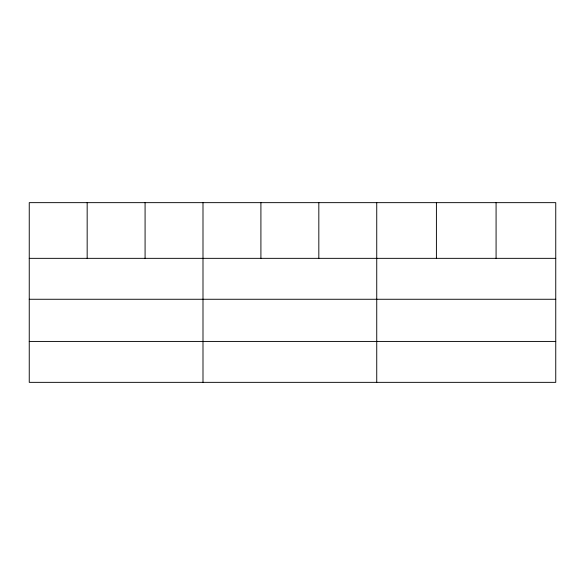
<?xml version="1.0" encoding="UTF-8"?>
<svg xmlns="http://www.w3.org/2000/svg" width="585" height="585" viewBox="0 0 585 585"><rect width="100%" height="100%" fill="white"/><g stroke="black" fill="none" stroke-linecap="round" stroke-linejoin="round"><path stroke-width="0.88" d="M555.75 299.264L555.75 202.651L29.25 202.651L29.25 382.349L555.75 382.349L555.75 299.264L29.25 299.264M29.25 258.343L555.75 258.343M29.25 341.428L555.75 341.428M496.08 202.651L496.08 258.343M436.41 202.651L436.41 258.343M376.74 202.651L376.74 382.349M318.825 202.651L318.825 258.343M260.91 202.651L260.91 258.343M202.995 202.651L202.995 382.349M145.08 202.651L145.08 258.343M87.165 202.651L87.165 258.343"/></g></svg>
